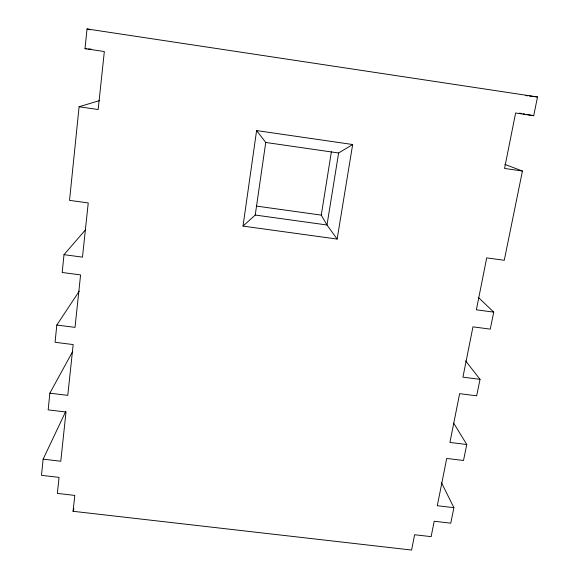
<?xml version="1.0" encoding="UTF-8"?>
<svg xmlns="http://www.w3.org/2000/svg" width="579" height="579" viewBox="0 0 579 579"><rect width="100%" height="100%" fill="white"/><g stroke="black" fill="none" stroke-linecap="round" stroke-linejoin="round"><path stroke-width="0.87" d="M65.818 411.242L43.136 459.154L41.485 475.33L59.058 477.386L57.35 493.402L74.814 495.421L73.055 511.293L411.604 550.05L414.6 534.735L431.131 536.646L434.207 521.245L450.751 523.177L453.907 507.682L441.488 482.698M72.708 351.424L49.866 393.163L48.166 409.86L66.006 412.031L60.773 461.239L43.136 459.154M79.258 291.143L56.822 325.036L55.063 342.276L73.178 344.577L67.779 395.37L49.866 393.163M85.743 229.53L64.001 254.666L62.185 272.477L80.582 274.909L75.009 327.374L56.822 325.036M99.566 100.58L79.091 106.746L69.538 200.356L88.24 202.932L82.479 257.141L64.001 254.666M79.091 106.746L98.169 109.518L104.336 51.538L85.019 48.65L87.024 28.95L537.515 96.961L533.7 115.706L515.607 113.006L504.555 168.446L522.432 171.044L504.266 260.289L486.722 257.865L476.365 309.808L493.713 312.132L490.254 329.133L472.963 326.846L462.932 377.161L480.027 379.354L476.676 395.833L459.639 393.669L449.919 442.436L466.768 444.513L463.511 460.486L446.727 458.438L437.297 505.72L453.907 507.682M243.014 226.099L256.598 130.579L352.669 144.518L337.137 239.069L243.014 226.099L255.238 215.041L265.739 142.463L256.598 130.579M337.137 239.069L326.997 224.992L321.273 215.12L331.383 151.814M352.669 144.518L338.621 152.986L326.997 224.992L255.238 215.041M73.055 511.293L73.953 508.753M85.019 48.65L86.799 48.795M88.58 48.947L91.243 49.164M525.906 95.586L527.693 95.796M529.481 96.005L537.515 96.961M256.483 206.088L321.273 215.12M265.739 142.463L338.621 152.986M519.464 113.122L521.245 113.441M523.025 113.766L524.806 114.092M526.579 114.418L533.7 115.706M87.024 28.95L90.548 29.724M504.83 164.364L522.432 171.044M478.703 297.722L493.713 312.132M465.639 360.891L480.027 379.354M453.632 423.061L466.768 444.513"/></g></svg>
